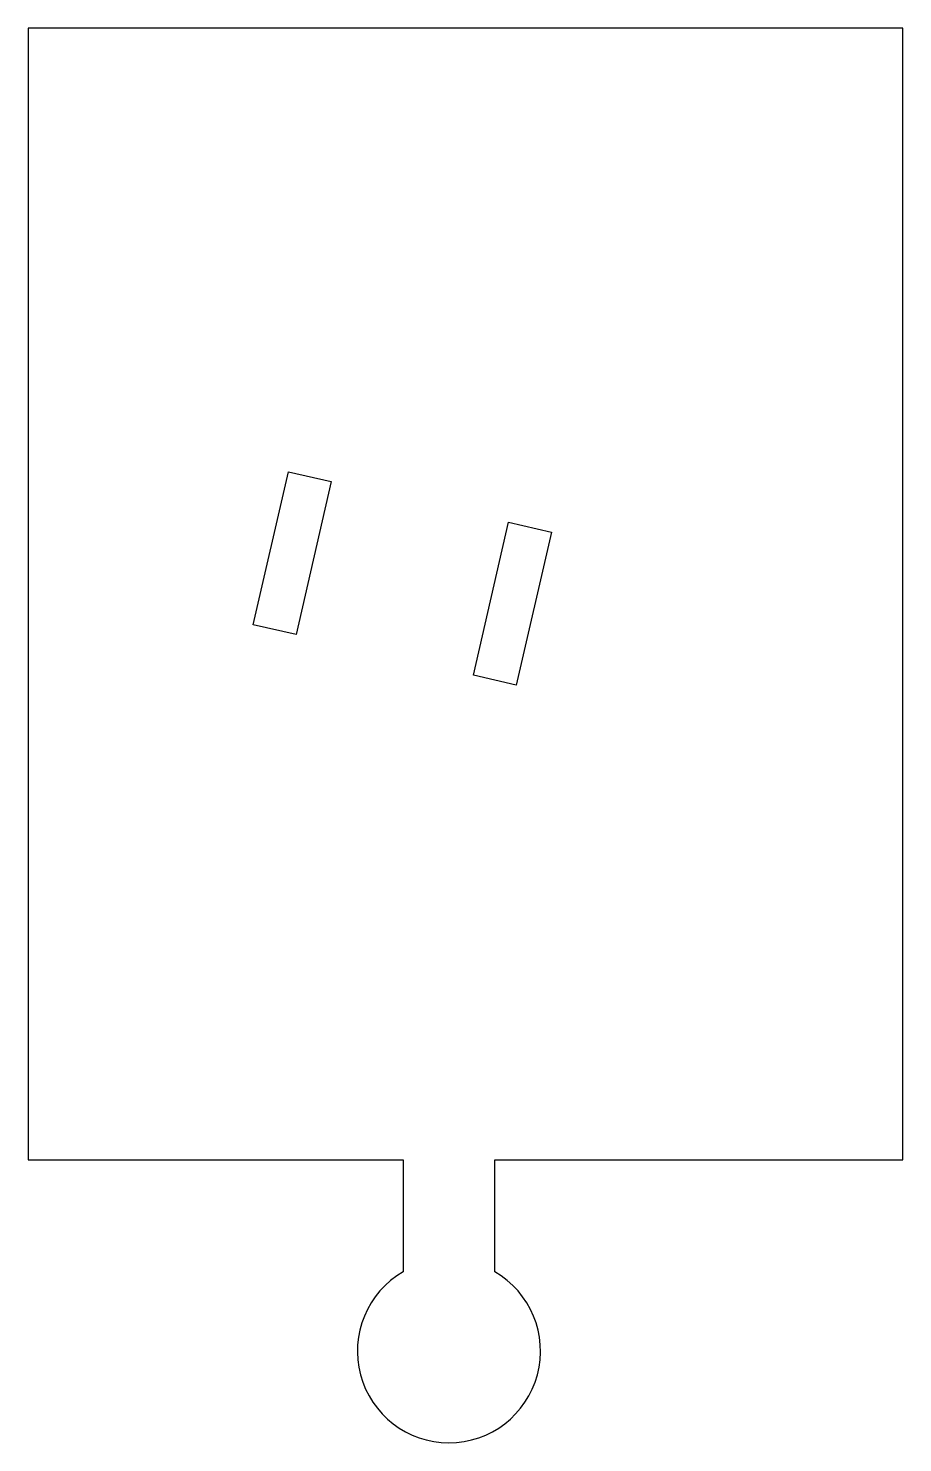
# Model space of a CAD drawing. Header units: millimetres. Extents: x -19.4 to 19.4, y -31.3 to 31.3.
import ezdxf

# ---------------------------------------------------------------- set-up
doc = ezdxf.new("R2010")
doc.units = ezdxf.units.MM
doc.layers.get('0').update_dxf_attribs({"linetype": 'CONTINUOUS'})

msp = doc.modelspace()

# ---------------------------------------------------------------- linework, layer by layer
for p, q in [((19.364, 31.323), (-19.364, 31.323)), ((-19.364, 31.323), (-19.364, -18.792)), ((19.364, -18.792), (19.364, 31.323)), ((-9.4, 4.908), (-7.845, 11.682)), ((-7.845, 11.682), (-5.945, 11.245)), ((-5.945, 11.245), (-7.499, 4.472)), ((0.347, 2.671), (1.901, 9.445)), ((1.901, 9.445), (3.802, 9.009)), ((3.802, 9.009), (2.247, 2.235)), ((-7.499, 4.472), (-9.4, 4.908)), ((2.247, 2.235), (0.347, 2.671)), ((-19.364, -18.792), (-2.758, -18.792)), ((-2.758, -18.792), (-2.758, -23.753)), ((1.292, -23.753), (1.292, -18.792)), ((1.292, -18.792), (19.364, -18.792))]:
    msp.add_line(p, q)
msp.add_arc((-0.733, -27.267), 4.056, -240.04997, 60.04997)

doc.saveas('drawing.dxf')
